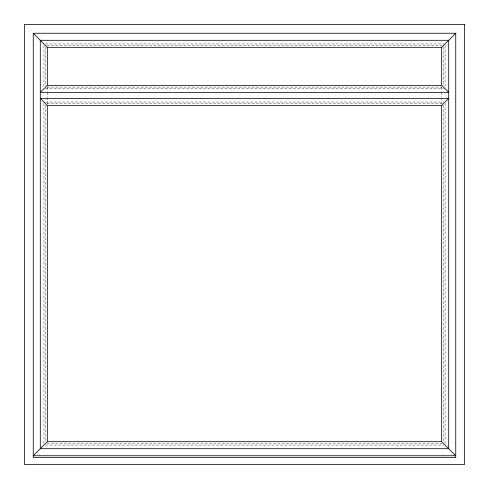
<?xml version="1.0" encoding="UTF-8"?>
<svg xmlns="http://www.w3.org/2000/svg" width="489" height="489" viewBox="0 0 489 489"><rect width="100%" height="100%" fill="white"/><g stroke="black" fill="none" stroke-linecap="round" stroke-linejoin="round"><path stroke-width="0.37" stroke-dasharray="2.44 1.83" d="M45.465 43.937L443.535 43.937M47.103 45.575L441.897 45.575M47.103 87.121L441.897 87.121M45.465 88.76L443.535 88.76M45.465 102.03L443.535 102.03M47.103 103.668L441.897 103.668M47.103 443.425L441.897 443.425M45.465 445.063L443.535 445.063M445.063 45.453L445.063 87.238M445.063 103.558L445.063 443.535M443.425 47.085L443.425 85.612M443.425 105.196L443.425 441.897M441.665 86.999L441.665 91.571M441.665 92.335L441.665 96.914M441.665 97.678L441.665 103.778M47.335 86.999L47.335 91.571M47.335 92.335L47.335 96.914M47.335 97.678L47.335 103.778M45.575 47.085L45.575 85.612M45.575 105.196L45.575 441.897M43.937 45.453L43.937 87.238M43.937 103.558L43.937 443.535"/><path stroke-width="0.73" d="M47.335 85.361L40.294 92.403L448.706 92.403L441.665 85.361L47.335 85.361L47.335 47.335L33.252 33.252L455.748 33.252L455.748 457.508L33.252 457.508L33.252 33.252M47.335 441.665L33.252 455.748L455.748 455.748L441.665 441.665L47.335 441.665L47.335 105.428L40.294 98.387L448.706 98.387L441.665 105.428L47.335 105.428M47.335 47.335L441.665 47.335L455.748 33.252M441.665 47.335L441.665 85.361M441.665 105.428L441.665 441.665M464.55 24.45L24.45 24.45L24.45 464.55L464.55 464.55L464.55 24.45M448.706 40.294L40.294 40.294L40.294 448.706L448.706 448.706L448.706 40.294"/></g></svg>
